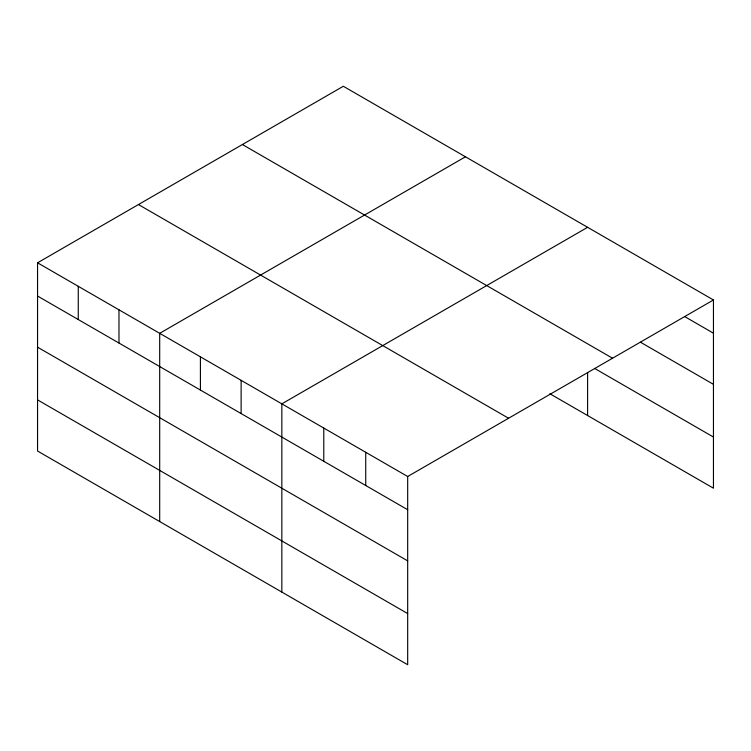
<?xml version="1.0" encoding="UTF-8"?>
<svg xmlns="http://www.w3.org/2000/svg" width="751" height="751" viewBox="0 0 751 751"><rect width="100%" height="100%" fill="white"/><g stroke="black" fill="none" stroke-linecap="round" stroke-linejoin="round"><path stroke-width="1.13" d="M37.55 262.803L407.68 476.5L407.68 664.729L37.55 451.032L37.55 262.803L343.32 86.271L713.45 299.968L713.45 488.197L549.873 393.749M465.46 156.79L159.691 333.322L159.691 521.551M587.601 227.318L281.841 403.85L281.841 592.07M407.68 476.5L713.45 299.968M684.49 316.471L713.45 333.191M640.537 342.249L713.45 384.343M242.413 144.53L612.544 358.227M594.595 368.422L713.45 437.044M138.456 204.554L508.587 418.251M37.55 296.035L407.68 509.722M37.55 347.178L407.68 560.875M37.55 399.879L407.68 613.576M587.601 372.524L587.601 415.538M365.737 452.28L365.737 485.512M323.784 428.061L323.784 461.292M241.127 380.344L241.127 413.566M200.414 356.838L200.414 390.06M118.977 309.816L118.977 343.047M78.264 286.309L78.264 319.541"/></g></svg>
